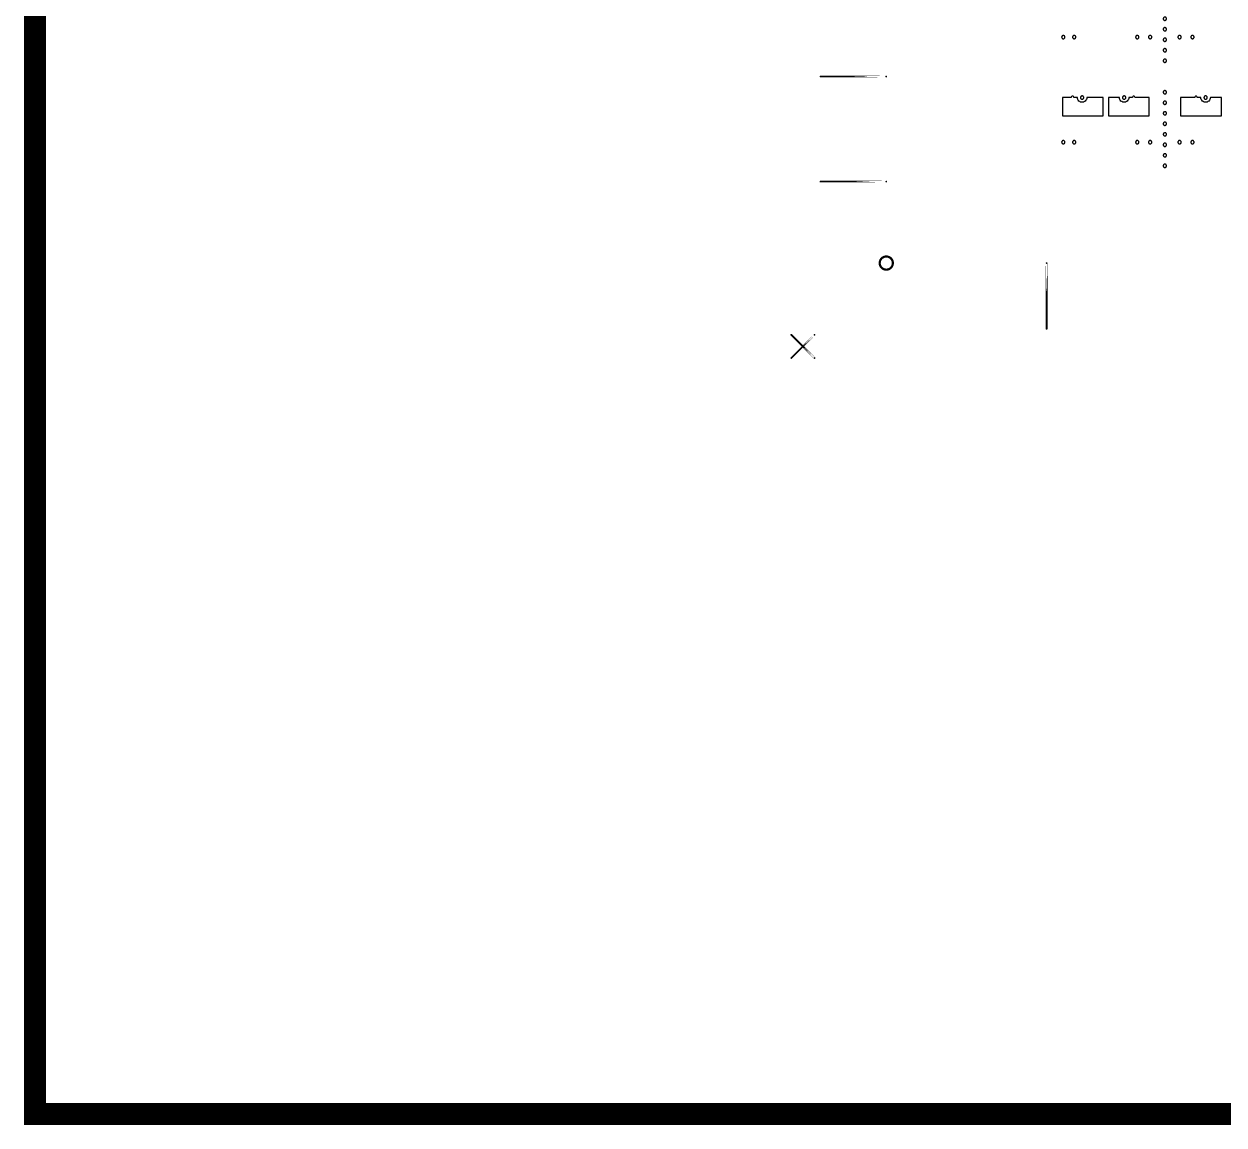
# Model space of a CAD drawing. Extents: x -100 to 100, y -100 to 100.
# Drawn here: x -100.5 to -45.8, y -100.5 to -50.3 of the extents above; entities that cross this region are included whole.
import ezdxf

# ---------------------------------------------------------------- set-up
doc = ezdxf.new("R2010")
doc.units = 0
doc.layers.get('0').update_dxf_attribs({"linetype": 'continuous'})
doc.layers.add('C3', color=7, linetype='continuous')

# ---------------------------------------------------------------- blocks, each defined once
blk = doc.blocks.new('LDI_XFL94-0512-011_C3_B1')
at = {"layer": 'C3'}
for points in [[(-52.653, -53.653), (-52.657, -53.63), (-52.67, -53.61), (-52.69, -53.597), (-52.713, -53.593), (-52.735, -53.597), (-52.755, -53.61), (-52.768, -53.63), (-52.772, -53.653), (-53.174, -53.653), (-53.174, -54.491), (-51.317, -54.491), (-51.317, -53.653), (-52.06, -53.653), (-52.065, -53.698), (-52.079, -53.74), (-52.101, -53.779), (-52.131, -53.813), (-52.168, -53.839), (-52.209, -53.858), (-52.253, -53.867), (-52.298, -53.867), (-52.342, -53.858), (-52.383, -53.839), (-52.42, -53.813), (-52.45, -53.779), (-52.472, -53.74), (-52.486, -53.698), (-52.491, -53.653), (-52.653, -53.653)], [(-52.275, -53.578), (-52.285, -53.578), (-52.295, -53.58), (-52.304, -53.583), (-52.313, -53.588), (-52.321, -53.593), (-52.328, -53.6), (-52.335, -53.607), (-52.34, -53.615), (-52.345, -53.624), (-52.348, -53.633), (-52.35, -53.643), (-52.35, -53.653), (-52.35, -53.662), (-52.348, -53.672), (-52.345, -53.681), (-52.34, -53.69), (-52.335, -53.698), (-52.328, -53.706), (-52.321, -53.712), (-52.313, -53.718), (-52.304, -53.722), (-52.295, -53.725), (-52.285, -53.727), (-52.275, -53.728), (-52.266, -53.727), (-52.256, -53.725), (-52.247, -53.722), (-52.238, -53.718), (-52.23, -53.712), (-52.222, -53.706), (-52.216, -53.698), (-52.21, -53.69), (-52.206, -53.681), (-52.203, -53.672), (-52.201, -53.662), (-52.2, -53.653), (-52.201, -53.643), (-52.203, -53.633), (-52.206, -53.624), (-52.21, -53.615), (-52.216, -53.607), (-52.222, -53.6), (-52.23, -53.593), (-52.238, -53.588), (-52.247, -53.583), (-52.256, -53.58), (-52.266, -53.578), (-52.275, -53.578)], [(-51.078, -54.491), (-49.222, -54.491), (-49.222, -53.653), (-49.862, -53.653), (-49.867, -53.63), (-49.88, -53.61), (-49.899, -53.597), (-49.922, -53.593), (-49.945, -53.597), (-49.964, -53.61), (-49.977, -53.63), (-49.982, -53.653), (-50.144, -53.653), (-50.148, -53.698), (-50.162, -53.74), (-50.185, -53.779), (-50.215, -53.813), (-50.251, -53.839), (-50.293, -53.858), (-50.337, -53.867), (-50.382, -53.867), (-50.426, -53.858), (-50.467, -53.839), (-50.504, -53.813), (-50.534, -53.779), (-50.556, -53.74), (-50.57, -53.698), (-50.575, -53.653), (-51.078, -53.653), (-51.078, -54.491)], [(-50.359, -53.578), (-50.369, -53.578), (-50.379, -53.58), (-50.388, -53.583), (-50.397, -53.588), (-50.405, -53.593), (-50.412, -53.6), (-50.419, -53.607), (-50.424, -53.615), (-50.429, -53.624), (-50.432, -53.633), (-50.434, -53.643), (-50.434, -53.653), (-50.434, -53.662), (-50.432, -53.672), (-50.429, -53.681), (-50.424, -53.69), (-50.419, -53.698), (-50.412, -53.706), (-50.405, -53.712), (-50.397, -53.718), (-50.388, -53.722), (-50.379, -53.725), (-50.369, -53.727), (-50.359, -53.728), (-50.349, -53.727), (-50.34, -53.725), (-50.331, -53.722), (-50.322, -53.718), (-50.314, -53.712), (-50.306, -53.706), (-50.3, -53.698), (-50.294, -53.69), (-50.29, -53.681), (-50.287, -53.672), (-50.285, -53.662), (-50.284, -53.653), (-50.285, -53.643), (-50.287, -53.633), (-50.29, -53.624), (-50.294, -53.615), (-50.3, -53.607), (-50.306, -53.6), (-50.314, -53.593), (-50.322, -53.588), (-50.331, -53.583), (-50.34, -53.58), (-50.349, -53.578), (-50.359, -53.578)], [(-48.503, -53.338), (-48.513, -53.339), (-48.522, -53.341), (-48.532, -53.344), (-48.54, -53.348), (-48.549, -53.354), (-48.556, -53.36), (-48.562, -53.368), (-48.568, -53.376), (-48.572, -53.384), (-48.575, -53.394), (-48.577, -53.403), (-48.578, -53.413), (-48.577, -53.423), (-48.575, -53.433), (-48.572, -53.442), (-48.568, -53.451), (-48.562, -53.459), (-48.556, -53.466), (-48.549, -53.473), (-48.54, -53.478), (-48.532, -53.482), (-48.522, -53.486), (-48.513, -53.488), (-48.503, -53.488), (-48.493, -53.488), (-48.484, -53.486), (-48.474, -53.482), (-48.465, -53.478), (-48.457, -53.473), (-48.45, -53.466), (-48.443, -53.459), (-48.438, -53.451), (-48.434, -53.442), (-48.431, -53.433), (-48.429, -53.423), (-48.428, -53.413), (-48.429, -53.403), (-48.431, -53.394), (-48.434, -53.384), (-48.438, -53.376), (-48.443, -53.368), (-48.45, -53.36), (-48.457, -53.354), (-48.465, -53.348), (-48.474, -53.344), (-48.484, -53.341), (-48.493, -53.339), (-48.503, -53.338)], [(-45.928, -53.653), (-46.431, -53.653), (-46.436, -53.698), (-46.45, -53.74), (-46.472, -53.779), (-46.502, -53.813), (-46.539, -53.839), (-46.58, -53.858), (-46.624, -53.867), (-46.669, -53.867), (-46.713, -53.858), (-46.754, -53.839), (-46.791, -53.813), (-46.821, -53.779), (-46.844, -53.74), (-46.858, -53.698), (-46.862, -53.653), (-47.024, -53.653), (-47.029, -53.63), (-47.041, -53.61), (-47.061, -53.597), (-47.084, -53.593), (-47.107, -53.597), (-47.126, -53.61), (-47.139, -53.63), (-47.144, -53.653), (-47.784, -53.653), (-47.784, -54.491), (-45.928, -54.491), (-45.928, -53.653)], [(-46.647, -53.578), (-46.656, -53.578), (-46.666, -53.58), (-46.675, -53.583), (-46.684, -53.588), (-46.692, -53.593), (-46.7, -53.6), (-46.706, -53.607), (-46.712, -53.615), (-46.716, -53.624), (-46.719, -53.633), (-46.721, -53.643), (-46.722, -53.653), (-46.721, -53.662), (-46.719, -53.672), (-46.716, -53.681), (-46.712, -53.69), (-46.706, -53.698), (-46.7, -53.706), (-46.692, -53.712), (-46.684, -53.718), (-46.675, -53.722), (-46.666, -53.725), (-46.656, -53.727), (-46.647, -53.728), (-46.637, -53.727), (-46.627, -53.725), (-46.618, -53.722), (-46.609, -53.718), (-46.601, -53.712), (-46.594, -53.706), (-46.587, -53.698), (-46.582, -53.69), (-46.577, -53.681), (-46.574, -53.672), (-46.572, -53.662), (-46.572, -53.653), (-46.572, -53.643), (-46.574, -53.633), (-46.577, -53.624), (-46.582, -53.615), (-46.587, -53.607), (-46.594, -53.6), (-46.601, -53.593), (-46.609, -53.588), (-46.618, -53.583), (-46.627, -53.58), (-46.637, -53.578), (-46.647, -53.578)], [(-48.503, -53.817), (-48.513, -53.818), (-48.522, -53.82), (-48.532, -53.823), (-48.54, -53.827), (-48.549, -53.833), (-48.556, -53.839), (-48.562, -53.847), (-48.568, -53.855), (-48.572, -53.864), (-48.575, -53.873), (-48.577, -53.882), (-48.578, -53.892), (-48.577, -53.902), (-48.575, -53.912), (-48.572, -53.921), (-48.568, -53.93), (-48.562, -53.938), (-48.556, -53.945), (-48.549, -53.952), (-48.54, -53.957), (-48.532, -53.962), (-48.522, -53.965), (-48.513, -53.967), (-48.503, -53.967), (-48.493, -53.967), (-48.484, -53.965), (-48.474, -53.962), (-48.465, -53.957), (-48.457, -53.952), (-48.45, -53.945), (-48.443, -53.938), (-48.438, -53.93), (-48.434, -53.921), (-48.431, -53.912), (-48.429, -53.902), (-48.428, -53.892), (-48.429, -53.882), (-48.431, -53.873), (-48.434, -53.864), (-48.438, -53.855), (-48.443, -53.847), (-48.45, -53.839), (-48.457, -53.833), (-48.465, -53.827), (-48.474, -53.823), (-48.484, -53.82), (-48.493, -53.818), (-48.503, -53.817)], [(-48.503, -54.296), (-48.513, -54.297), (-48.522, -54.299), (-48.532, -54.302), (-48.54, -54.306), (-48.549, -54.312), (-48.556, -54.318), (-48.562, -54.326), (-48.568, -54.334), (-48.572, -54.343), (-48.575, -54.352), (-48.577, -54.361), (-48.578, -54.371), (-48.577, -54.381), (-48.575, -54.391), (-48.572, -54.4), (-48.568, -54.409), (-48.562, -54.417), (-48.556, -54.424), (-48.549, -54.431), (-48.54, -54.436), (-48.532, -54.441), (-48.522, -54.444), (-48.513, -54.446), (-48.503, -54.446), (-48.493, -54.446), (-48.484, -54.444), (-48.474, -54.441), (-48.465, -54.436), (-48.457, -54.431), (-48.45, -54.424), (-48.443, -54.417), (-48.438, -54.409), (-48.434, -54.4), (-48.431, -54.391), (-48.429, -54.381), (-48.428, -54.371), (-48.429, -54.361), (-48.431, -54.352), (-48.434, -54.343), (-48.438, -54.334), (-48.443, -54.326), (-48.45, -54.318), (-48.457, -54.312), (-48.465, -54.306), (-48.474, -54.302), (-48.484, -54.299), (-48.493, -54.297), (-48.503, -54.296)], [(-48.503, -54.775), (-48.513, -54.776), (-48.522, -54.778), (-48.532, -54.781), (-48.54, -54.785), (-48.549, -54.791), (-48.556, -54.797), (-48.562, -54.805), (-48.568, -54.813), (-48.572, -54.822), (-48.575, -54.831), (-48.577, -54.841), (-48.578, -54.85), (-48.577, -54.86), (-48.575, -54.87), (-48.572, -54.879), (-48.568, -54.888), (-48.562, -54.896), (-48.556, -54.903), (-48.549, -54.91), (-48.54, -54.915), (-48.532, -54.92), (-48.522, -54.923), (-48.513, -54.925), (-48.503, -54.925), (-48.493, -54.925), (-48.484, -54.923), (-48.474, -54.92), (-48.465, -54.915), (-48.457, -54.91), (-48.45, -54.903), (-48.443, -54.896), (-48.438, -54.888), (-48.434, -54.879), (-48.431, -54.87), (-48.429, -54.86), (-48.428, -54.85), (-48.429, -54.841), (-48.431, -54.831), (-48.434, -54.822), (-48.438, -54.813), (-48.443, -54.805), (-48.45, -54.797), (-48.457, -54.791), (-48.465, -54.785), (-48.474, -54.781), (-48.484, -54.778), (-48.493, -54.776), (-48.503, -54.775)], [(-53.132, -55.614), (-53.142, -55.614), (-53.151, -55.616), (-53.16, -55.619), (-53.169, -55.624), (-53.177, -55.629), (-53.185, -55.636), (-53.191, -55.643), (-53.197, -55.651), (-53.201, -55.66), (-53.204, -55.669), (-53.206, -55.679), (-53.207, -55.689), (-53.206, -55.698), (-53.204, -55.708), (-53.201, -55.717), (-53.197, -55.726), (-53.191, -55.734), (-53.185, -55.742), (-53.177, -55.748), (-53.169, -55.754), (-53.16, -55.758), (-53.151, -55.761), (-53.142, -55.763), (-53.132, -55.764), (-53.122, -55.763), (-53.112, -55.761), (-53.103, -55.758), (-53.094, -55.754), (-53.086, -55.748), (-53.079, -55.742), (-53.072, -55.734), (-53.067, -55.726), (-53.062, -55.717), (-53.059, -55.708), (-53.057, -55.698), (-53.057, -55.689), (-53.057, -55.679), (-53.059, -55.669), (-53.062, -55.66), (-53.067, -55.651), (-53.072, -55.643), (-53.079, -55.636), (-53.086, -55.629), (-53.094, -55.624), (-53.103, -55.619), (-53.112, -55.616), (-53.122, -55.614), (-53.132, -55.614)], [(-52.635, -55.614), (-52.645, -55.614), (-52.654, -55.616), (-52.663, -55.619), (-52.672, -55.624), (-52.68, -55.629), (-52.688, -55.636), (-52.694, -55.643), (-52.7, -55.651), (-52.704, -55.66), (-52.707, -55.669), (-52.709, -55.679), (-52.71, -55.689), (-52.709, -55.698), (-52.707, -55.708), (-52.704, -55.717), (-52.7, -55.726), (-52.694, -55.734), (-52.688, -55.742), (-52.68, -55.748), (-52.672, -55.754), (-52.663, -55.758), (-52.654, -55.761), (-52.645, -55.763), (-52.635, -55.764), (-52.625, -55.763), (-52.615, -55.761), (-52.606, -55.758), (-52.597, -55.754), (-52.589, -55.748), (-52.582, -55.742), (-52.575, -55.734), (-52.57, -55.726), (-52.565, -55.717), (-52.562, -55.708), (-52.56, -55.698), (-52.56, -55.689), (-52.56, -55.679), (-52.562, -55.669), (-52.565, -55.66), (-52.57, -55.651), (-52.575, -55.643), (-52.582, -55.636), (-52.589, -55.629), (-52.597, -55.624), (-52.606, -55.619), (-52.615, -55.616), (-52.625, -55.614), (-52.635, -55.614)], [(-49.76, -55.614), (-49.77, -55.614), (-49.78, -55.616), (-49.789, -55.619), (-49.798, -55.624), (-49.806, -55.629), (-49.814, -55.636), (-49.82, -55.643), (-49.825, -55.651), (-49.83, -55.66), (-49.833, -55.669), (-49.835, -55.679), (-49.835, -55.689), (-49.835, -55.698), (-49.833, -55.708), (-49.83, -55.717), (-49.825, -55.726), (-49.82, -55.734), (-49.814, -55.742), (-49.806, -55.748), (-49.798, -55.754), (-49.789, -55.758), (-49.78, -55.761), (-49.77, -55.763), (-49.76, -55.764), (-49.751, -55.763), (-49.741, -55.761), (-49.732, -55.758), (-49.723, -55.754), (-49.715, -55.748), (-49.707, -55.742), (-49.701, -55.734), (-49.696, -55.726), (-49.691, -55.717), (-49.688, -55.708), (-49.686, -55.698), (-49.685, -55.689), (-49.686, -55.679), (-49.688, -55.669), (-49.691, -55.66), (-49.696, -55.651), (-49.701, -55.643), (-49.707, -55.636), (-49.715, -55.629), (-49.723, -55.624), (-49.732, -55.619), (-49.741, -55.616), (-49.751, -55.614), (-49.76, -55.614)], [(-49.174, -55.614), (-49.183, -55.614), (-49.193, -55.616), (-49.202, -55.619), (-49.211, -55.624), (-49.219, -55.629), (-49.227, -55.636), (-49.233, -55.643), (-49.239, -55.651), (-49.243, -55.66), (-49.246, -55.669), (-49.248, -55.679), (-49.249, -55.689), (-49.248, -55.698), (-49.246, -55.708), (-49.243, -55.717), (-49.239, -55.726), (-49.233, -55.734), (-49.227, -55.742), (-49.219, -55.748), (-49.211, -55.754), (-49.202, -55.758), (-49.193, -55.761), (-49.183, -55.763), (-49.174, -55.764), (-49.164, -55.763), (-49.154, -55.761), (-49.145, -55.758), (-49.136, -55.754), (-49.128, -55.748), (-49.121, -55.742), (-49.114, -55.734), (-49.109, -55.726), (-49.104, -55.717), (-49.101, -55.708), (-49.099, -55.698), (-49.099, -55.689), (-49.099, -55.679), (-49.101, -55.669), (-49.104, -55.66), (-49.109, -55.651), (-49.114, -55.643), (-49.121, -55.636), (-49.128, -55.629), (-49.136, -55.624), (-49.145, -55.619), (-49.154, -55.616), (-49.164, -55.614), (-49.174, -55.614)], [(-48.503, -55.254), (-48.513, -55.255), (-48.522, -55.257), (-48.532, -55.26), (-48.54, -55.264), (-48.549, -55.27), (-48.556, -55.276), (-48.562, -55.284), (-48.568, -55.292), (-48.572, -55.301), (-48.575, -55.31), (-48.577, -55.32), (-48.578, -55.329), (-48.577, -55.339), (-48.575, -55.349), (-48.572, -55.358), (-48.568, -55.367), (-48.562, -55.375), (-48.556, -55.382), (-48.549, -55.389), (-48.54, -55.394), (-48.532, -55.399), (-48.522, -55.402), (-48.513, -55.404), (-48.503, -55.404), (-48.493, -55.404), (-48.484, -55.402), (-48.474, -55.399), (-48.465, -55.394), (-48.457, -55.389), (-48.45, -55.382), (-48.443, -55.375), (-48.438, -55.367), (-48.434, -55.358), (-48.431, -55.349), (-48.429, -55.339), (-48.428, -55.329), (-48.429, -55.32), (-48.431, -55.31), (-48.434, -55.301), (-48.438, -55.292), (-48.443, -55.284), (-48.45, -55.276), (-48.457, -55.27), (-48.465, -55.264), (-48.474, -55.26), (-48.484, -55.257), (-48.493, -55.255), (-48.503, -55.254)], [(-48.503, -55.733), (-48.513, -55.734), (-48.522, -55.736), (-48.532, -55.739), (-48.54, -55.743), (-48.549, -55.749), (-48.556, -55.755), (-48.562, -55.763), (-48.568, -55.771), (-48.572, -55.78), (-48.575, -55.789), (-48.577, -55.799), (-48.578, -55.808), (-48.577, -55.818), (-48.575, -55.828), (-48.572, -55.837), (-48.568, -55.846), (-48.562, -55.854), (-48.556, -55.861), (-48.549, -55.868), (-48.54, -55.873), (-48.532, -55.878), (-48.522, -55.881), (-48.513, -55.883), (-48.503, -55.883), (-48.493, -55.883), (-48.484, -55.881), (-48.474, -55.878), (-48.465, -55.873), (-48.457, -55.868), (-48.45, -55.861), (-48.443, -55.854), (-48.438, -55.846), (-48.434, -55.837), (-48.431, -55.828), (-48.429, -55.818), (-48.428, -55.808), (-48.429, -55.799), (-48.431, -55.789), (-48.434, -55.78), (-48.438, -55.771), (-48.443, -55.763), (-48.45, -55.755), (-48.457, -55.749), (-48.465, -55.743), (-48.474, -55.739), (-48.484, -55.736), (-48.493, -55.734), (-48.503, -55.733)], [(-47.832, -55.614), (-47.842, -55.614), (-47.852, -55.616), (-47.861, -55.619), (-47.87, -55.624), (-47.878, -55.629), (-47.885, -55.636), (-47.892, -55.643), (-47.897, -55.651), (-47.902, -55.66), (-47.905, -55.669), (-47.907, -55.679), (-47.907, -55.689), (-47.907, -55.698), (-47.905, -55.708), (-47.902, -55.717), (-47.897, -55.726), (-47.892, -55.734), (-47.885, -55.742), (-47.878, -55.748), (-47.87, -55.754), (-47.861, -55.758), (-47.852, -55.761), (-47.842, -55.763), (-47.832, -55.764), (-47.823, -55.763), (-47.813, -55.761), (-47.804, -55.758), (-47.795, -55.754), (-47.787, -55.748), (-47.779, -55.742), (-47.773, -55.734), (-47.767, -55.726), (-47.763, -55.717), (-47.76, -55.708), (-47.758, -55.698), (-47.757, -55.689), (-47.758, -55.679), (-47.76, -55.669), (-47.763, -55.66), (-47.767, -55.651), (-47.773, -55.643), (-47.779, -55.636), (-47.787, -55.629), (-47.795, -55.624), (-47.804, -55.619), (-47.813, -55.616), (-47.823, -55.614), (-47.832, -55.614)], [(-47.246, -55.614), (-47.255, -55.614), (-47.265, -55.616), (-47.274, -55.619), (-47.283, -55.624), (-47.291, -55.629), (-47.299, -55.636), (-47.305, -55.643), (-47.31, -55.651), (-47.315, -55.66), (-47.318, -55.669), (-47.32, -55.679), (-47.321, -55.689), (-47.32, -55.698), (-47.318, -55.708), (-47.315, -55.717), (-47.31, -55.726), (-47.305, -55.734), (-47.299, -55.742), (-47.291, -55.748), (-47.283, -55.754), (-47.274, -55.758), (-47.265, -55.761), (-47.255, -55.763), (-47.246, -55.764), (-47.236, -55.763), (-47.226, -55.761), (-47.217, -55.758), (-47.208, -55.754), (-47.2, -55.748), (-47.192, -55.742), (-47.186, -55.734), (-47.181, -55.726), (-47.176, -55.717), (-47.173, -55.708), (-47.171, -55.698), (-47.171, -55.689), (-47.171, -55.679), (-47.173, -55.669), (-47.176, -55.66), (-47.181, -55.651), (-47.186, -55.643), (-47.192, -55.636), (-47.2, -55.629), (-47.208, -55.624), (-47.217, -55.619), (-47.226, -55.616), (-47.236, -55.614), (-47.246, -55.614)], [(-48.503, -56.212), (-48.513, -56.213), (-48.522, -56.215), (-48.532, -56.218), (-48.54, -56.222), (-48.549, -56.228), (-48.556, -56.234), (-48.562, -56.242), (-48.568, -56.25), (-48.572, -56.259), (-48.575, -56.268), (-48.577, -56.278), (-48.578, -56.287), (-48.577, -56.297), (-48.575, -56.307), (-48.572, -56.316), (-48.568, -56.325), (-48.562, -56.333), (-48.556, -56.34), (-48.549, -56.347), (-48.54, -56.352), (-48.532, -56.357), (-48.522, -56.36), (-48.513, -56.362), (-48.503, -56.362), (-48.493, -56.362), (-48.484, -56.36), (-48.474, -56.357), (-48.465, -56.352), (-48.457, -56.347), (-48.45, -56.34), (-48.443, -56.333), (-48.438, -56.325), (-48.434, -56.316), (-48.431, -56.307), (-48.429, -56.297), (-48.428, -56.287), (-48.429, -56.278), (-48.431, -56.268), (-48.434, -56.259), (-48.438, -56.25), (-48.443, -56.242), (-48.45, -56.234), (-48.457, -56.228), (-48.465, -56.222), (-48.474, -56.218), (-48.484, -56.215), (-48.493, -56.213), (-48.503, -56.212)], [(-48.503, -56.691), (-48.513, -56.692), (-48.522, -56.694), (-48.532, -56.697), (-48.54, -56.702), (-48.549, -56.707), (-48.556, -56.713), (-48.562, -56.721), (-48.568, -56.729), (-48.572, -56.738), (-48.575, -56.747), (-48.577, -56.757), (-48.578, -56.766), (-48.577, -56.776), (-48.575, -56.786), (-48.572, -56.795), (-48.568, -56.804), (-48.562, -56.812), (-48.556, -56.82), (-48.549, -56.826), (-48.54, -56.831), (-48.532, -56.836), (-48.522, -56.839), (-48.513, -56.841), (-48.503, -56.841), (-48.493, -56.841), (-48.484, -56.839), (-48.474, -56.836), (-48.465, -56.831), (-48.457, -56.826), (-48.45, -56.82), (-48.443, -56.812), (-48.438, -56.804), (-48.434, -56.795), (-48.431, -56.786), (-48.429, -56.776), (-48.428, -56.766), (-48.429, -56.757), (-48.431, -56.747), (-48.434, -56.738), (-48.438, -56.729), (-48.443, -56.721), (-48.45, -56.713), (-48.457, -56.707), (-48.465, -56.702), (-48.474, -56.697), (-48.484, -56.694), (-48.493, -56.692), (-48.503, -56.691)]]:
    blk.add_lwpolyline(points, close=True, dxfattribs=at)
blk = doc.blocks.new('cutlineendpoint')
at = {"const_width": 0.04}
blk.add_lwpolyline([(-0.02, 0, 1), (0.02, 0, 1)], format="xyb", close=True, dxfattribs=at)

msp = doc.modelspace()

# ---------------------------------------------------------------- linework, layer by layer
at = {"layer": 'C3'}
for points, const_width in [([(-100, 100), (100, 100), (100, -100), (-100, -100)], 1), ([(-61.2, -52.695), (-64.2, -52.695)], 0.08), ([(-61.2, -57.485), (-64.2, -57.485)], 0.08), ([(-53.892, -61.2), (-53.892, -64.2)], 0.08), ([(-64.47, -64.47), (-65.53, -65.53)], 0.08), ([(-64.47, -65.53), (-65.53, -64.47)], 0.08)]:
    msp.add_lwpolyline(points, close=True, dxfattribs=dict(at, const_width=const_width))
at = {"layer": 'C3', "const_width": 0.1}
msp.add_lwpolyline([(-61.5, -61.2, 1), (-60.9, -61.2, 1)], format="xyb", close=True, dxfattribs=at)

# ---------------------------------------------------------------- block references
at = {"layer": 'C3'}
for name, p in [('LDI_XFL94-0512-011_C3_B1', (0, 4.79)), ('cutlineendpoint', (-64.2, -52.695)), ('cutlineendpoint', (-61.2, -52.695)), ('LDI_XFL94-0512-011_C3_B1', (0, 0)), ('cutlineendpoint', (-64.2, -57.485)), ('cutlineendpoint', (-61.2, -57.485)), ('cutlineendpoint', (-53.892, -61.2)), ('cutlineendpoint', (-65.53, -64.47)), ('cutlineendpoint', (-64.47, -64.47)), ('cutlineendpoint', (-53.892, -64.2)), ('cutlineendpoint', (-65.53, -65.53)), ('cutlineendpoint', (-64.47, -65.53))]:
    msp.add_blockref(name, p, dxfattribs=at)

doc.saveas('drawing.dxf')
